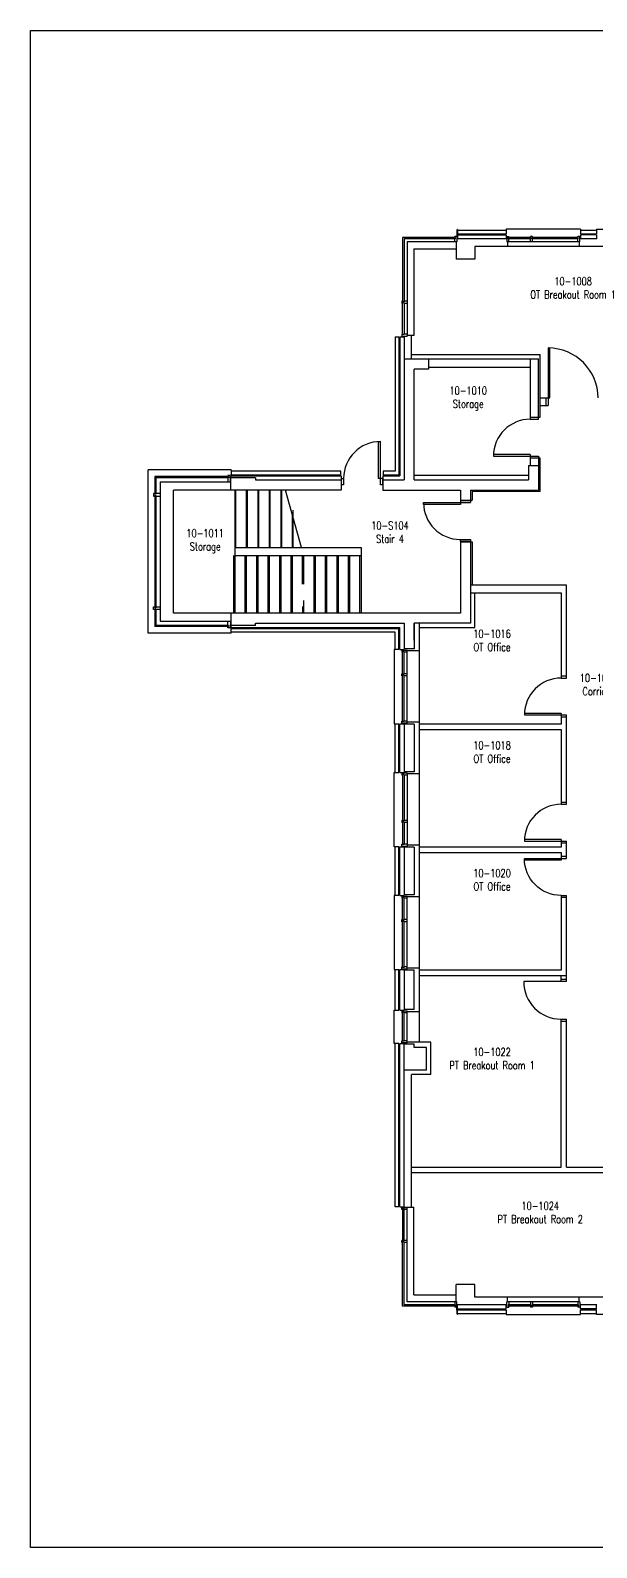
# Model space of a CAD drawing. Extents: x 11182 to 734459, y -1391328 to 152085.
# Drawn here: x 74267 to 88092, y -1105967 to -1068952 of the extents above; entities that cross this region are included whole.
import ezdxf
from ezdxf.enums import TextEntityAlignment as Align

# ---------------------------------------------------------------- set-up
doc = ezdxf.new("R2010")
doc.units = 0
doc.header["$LTSCALE"] = 500
doc.header["$MEASUREMENT"] = 0
doc.layers.add('0_Defpoints', color=106, linetype='CONTINUOUS', plot=False)
for name, color, linetype in [('0_room_data', 7, 'CONTINUOUS'), ('1_Wall_Exist', 251, 'CONTINUOUS'), ('3_Text', 7, 'CONTINUOUS')]:
    doc.layers.add(name, color=color, linetype=linetype)
doc.styles.add('1_200', font='simplex.shx', dxfattribs={"width": 0.75, "height": 460})

# ---------------------------------------------------------------- blocks, each defined once
blk = doc.blocks.new('room_data')
at = {"layer": '3_Text', "style": '1_200', "width": 0.75}
for tag, p in [('ROOMNUM', (0, 0)), ('ROOMUSE', (0, -575))]:
    blk.add_attdef(tag, text='', height=345, dxfattribs=at).set_placement(p, align=Align.MIDDLE_CENTER)

msp = doc.modelspace()

# ---------------------------------------------------------------- linework, layer by layer
at = {"layer": '0_Defpoints'}
msp.add_lwpolyline([(74267, -1068952), (131901, -1068952), (131901, -1105967), (74267, -1105967)], close=True, dxfattribs=at)
at = {"layer": '1_Wall_Exist'}
for p, q in [((84687, -1073807), (84682, -1073992)), ((84683, -1073993), (84688, -1073808)), ((84692, -1073807), (84687, -1073807)), ((84688, -1073808), (84691, -1073808)), ((84691, -1073808), (84691, -1073816)), ((84691, -1073816), (84692, -1073816)), ((84692, -1073816), (84692, -1073807)), ((85884, -1073801), (85884, -1073916)), ((87694, -1073801), (85884, -1073801)), ((87694, -1073801), (87694, -1073916)), ((88084, -1073801), (88084, -1073916)), ((88084, -1073801), (89894, -1073801)), ((84643, -1074004), (83352, -1074004)), ((83352, -1074004), (83352, -1075573)), ((84643, -1074041), (83389, -1074041)), ((83389, -1074041), (83389, -1075573)), ((84679, -1074114), (83462, -1074114)), ((83462, -1074114), (83462, -1076412)), ((84679, -1073985), (84629, -1073985)), ((84629, -1074004), (84629, -1073985)), ((84629, -1074114), (84629, -1074041)), ((84643, -1074041), (84643, -1074004)), ((84663, -1074116), (84663, -1074532)), ((84682, -1073992), (84667, -1073992)), ((84667, -1073992), (84667, -1073993)), ((84667, -1073993), (84683, -1073993)), ((84679, -1073985), (84679, -1074114)), ((85899, -1074041), (84679, -1074041)), ((84694, -1073826), (85884, -1073826)), ((84694, -1073826), (84694, -1073916)), ((84694, -1073916), (85884, -1073916)), ((84694, -1073941), (85884, -1073941)), ((84694, -1073941), (84694, -1074041)), ((85884, -1073941), (85884, -1074041)), ((85899, -1073985), (85899, -1074114)), ((85899, -1073985), (85949, -1073985)), ((87679, -1074114), (85899, -1074114)), ((85915, -1074114), (85915, -1074222)), ((86488, -1074004), (85935, -1074004)), ((85935, -1074041), (85935, -1074004)), ((86488, -1074041), (85935, -1074041)), ((85949, -1074004), (85949, -1073985)), ((85949, -1074114), (85949, -1074041)), ((86524, -1073985), (86474, -1073985)), ((86474, -1074004), (86474, -1073985)), ((86474, -1074114), (86474, -1074041)), ((86488, -1074041), (86488, -1074004)), ((87643, -1074004), (86513, -1074004)), ((86513, -1074041), (86513, -1074004)), ((87643, -1074041), (86513, -1074041)), ((86524, -1074004), (86524, -1073985)), ((86524, -1074114), (86524, -1074041)), ((87679, -1073985), (87629, -1073985)), ((87629, -1074004), (87629, -1073985)), ((87629, -1074114), (87629, -1074041)), ((87643, -1074041), (87643, -1074004)), ((87663, -1074114), (87663, -1074222)), ((87679, -1074114), (87679, -1073985)), ((88099, -1074041), (87679, -1074041)), ((87694, -1073826), (88084, -1073826)), ((87694, -1073916), (88084, -1073916)), ((88084, -1073941), (87694, -1073941)), ((87694, -1073941), (87694, -1074041)), ((88084, -1073941), (88084, -1074041)), ((83630, -1074282), (84663, -1074282)), ((83630, -1074282), (83630, -1076395)), ((85115, -1074532), (84663, -1074532)), ((85115, -1074222), (85115, -1074532)), ((90663, -1074222), (85115, -1074222)), ((83333, -1075562), (83333, -1075612)), ((83352, -1075562), (83333, -1075562)), ((83352, -1075612), (83333, -1075612)), ((83389, -1075573), (83352, -1075573)), ((83352, -1076373), (83352, -1075598)), ((83389, -1075598), (83352, -1075598)), ((83462, -1075562), (83389, -1075562)), ((83389, -1075598), (83389, -1076373)), ((83462, -1075612), (83389, -1075612)), ((83333, -1076362), (83333, -1076412)), ((83352, -1076362), (83333, -1076362)), ((83333, -1076412), (83462, -1076412)), ((83389, -1076373), (83352, -1076373)), ((83462, -1076362), (83389, -1076362)), ((83389, -1076411), (83389, -1079917)), ((83630, -1076395), (83462, -1076395)), ((83570, -1076967), (83570, -1076395)), ((83174, -1076426), (83264, -1076426)), ((83174, -1076426), (83174, -1079702)), ((83264, -1076426), (83264, -1079792)), ((83289, -1076426), (83289, -1079817)), ((83289, -1076427), (83389, -1076427)), ((86906, -1076701), (86906, -1078104)), ((86946, -1077920), (86946, -1076701)), ((83389, -1076967), (86674, -1076967)), ((83570, -1076859), (86712, -1076859)), ((83989, -1076967), (83989, -1077217)), ((86471, -1076967), (86471, -1078439)), ((86674, -1078439), (86674, -1076967)), ((86712, -1078389), (86712, -1076859)), ((83639, -1079917), (83639, -1077217)), ((83989, -1077217), (83639, -1077217)), ((83989, -1077170), (86471, -1077170)), ((86712, -1077920), (86946, -1077920)), ((86712, -1078104), (86906, -1078104)), ((86856, -1078104), (86856, -1077920)), ((86471, -1078389), (86712, -1078389)), ((86471, -1078439), (86674, -1078439)), ((82769, -1079883), (82769, -1078983)), ((82769, -1078983), (82814, -1078983)), ((82814, -1080043), (82814, -1078983)), ((86471, -1079299), (85571, -1079299)), ((85571, -1079299), (85571, -1079339)), ((85571, -1079339), (86674, -1079339)), ((86471, -1079299), (86471, -1079567)), ((86674, -1079339), (86674, -1080167)), ((77144, -1083657), (77144, -1079677)), ((79169, -1079677), (77144, -1079677)), ((79169, -1079677), (79169, -1079792)), ((81849, -1079702), (79169, -1079702)), ((81849, -1079792), (81849, -1079702)), ((83174, -1079702), (82879, -1079702)), ((82879, -1079702), (82879, -1079792)), ((86424, -1079567), (86424, -1079917)), ((86424, -1079567), (86674, -1079567)), ((86712, -1079389), (86471, -1079389)), ((86712, -1080205), (86712, -1079389)), ((77303, -1079835), (77303, -1080269)), ((79090, -1079835), (77303, -1079835)), ((77334, -1079867), (77334, -1080269)), ((79108, -1079867), (77334, -1079867)), ((77436, -1079968), (77436, -1083365)), ((77436, -1079968), (79129, -1079968)), ((79154, -1079808), (79090, -1079808)), ((79090, -1079808), (79090, -1079836)), ((79090, -1079836), (79108, -1079836)), ((79090, -1079867), (79090, -1079968)), ((79090, -1079968), (79154, -1079968)), ((79108, -1079836), (79108, -1079867)), ((79136, -1079867), (79136, -1079836)), ((79136, -1079836), (79154, -1079836)), ((79764, -1079867), (79136, -1079867)), ((79154, -1079836), (79154, -1079808)), ((79154, -1079968), (79154, -1079867)), ((79164, -1080167), (79164, -1079817)), ((79164, -1079817), (81854, -1079817)), ((79169, -1079792), (81849, -1079792)), ((79764, -1079867), (79764, -1079917)), ((79764, -1079917), (81854, -1079917)), ((81854, -1079817), (81854, -1080167)), ((81864, -1080043), (81864, -1079883)), ((81864, -1079883), (81914, -1079883)), ((81914, -1080043), (81864, -1080043)), ((81914, -1079883), (81914, -1080043)), ((82864, -1079883), (82769, -1079883)), ((82864, -1080043), (82814, -1080043)), ((82864, -1079883), (82864, -1080043)), ((82874, -1079817), (82874, -1080167)), ((82874, -1079817), (83289, -1079817)), ((82874, -1079917), (83389, -1079917)), ((82879, -1079792), (83264, -1079792)), ((86424, -1079809), (83639, -1079809)), ((83639, -1079917), (86424, -1079917)), ((77303, -1080252), (77275, -1080252)), ((77275, -1080252), (77275, -1080316)), ((77275, -1080316), (77303, -1080316)), ((77303, -1080269), (77303, -1080252)), ((77334, -1080269), (77303, -1080269)), ((77303, -1080297), (77303, -1083036)), ((77303, -1080297), (77334, -1080297)), ((77436, -1080252), (77334, -1080252)), ((77334, -1080252), (77334, -1080269)), ((77334, -1080297), (77334, -1083036)), ((77334, -1080297), (77334, -1080316)), ((77334, -1080316), (77436, -1080316)), ((77759, -1083167), (77759, -1080167)), ((81854, -1080167), (77759, -1080167)), ((79259, -1080167), (79259, -1083167)), ((79284, -1081567), (79284, -1080167)), ((79539, -1080167), (79539, -1081567)), ((79564, -1081567), (79564, -1080167)), ((79819, -1080167), (79819, -1081567)), ((79844, -1081567), (79844, -1080167)), ((80099, -1080167), (80099, -1081567)), ((80124, -1081567), (80124, -1080167)), ((80379, -1080167), (80379, -1081567)), ((80404, -1081567), (80404, -1080167)), ((80885, -1081567), (80498, -1080167)), ((82874, -1080167), (84764, -1080167)), ((83864, -1080517), (83864, -1080472)), ((83864, -1080472), (85014, -1080472)), ((84764, -1080167), (84764, -1080412)), ((84764, -1080412), (85052, -1080412)), ((84764, -1080422), (84764, -1080517)), ((84764, -1080422), (85014, -1080422)), ((85014, -1080167), (85014, -1080412)), ((85014, -1080167), (86674, -1080167)), ((85014, -1080422), (85014, -1080472)), ((86712, -1080205), (85052, -1080205)), ((85052, -1080205), (85052, -1080412)), ((80659, -1080750), (80659, -1081567)), ((80684, -1081567), (80684, -1080660)), ((84764, -1080517), (83864, -1080517)), ((79259, -1081567), (82339, -1081567)), ((82339, -1081567), (82339, -1083167)), ((84764, -1081422), (84764, -1081372)), ((84764, -1081372), (85014, -1081372)), ((85014, -1081422), (84764, -1081422)), ((84764, -1081432), (85052, -1081432)), ((84764, -1081432), (84764, -1083167)), ((85014, -1081372), (85014, -1081422)), ((85014, -1081432), (85014, -1083417)), ((85052, -1081432), (85052, -1082491)), ((79234, -1083167), (79234, -1081767)), ((79259, -1081767), (82339, -1081767)), ((79514, -1083167), (79514, -1081767)), ((79539, -1081767), (79539, -1083167)), ((79794, -1083167), (79794, -1081767)), ((79819, -1081767), (79819, -1083167)), ((80074, -1083167), (80074, -1081767)), ((80099, -1081767), (80099, -1083167)), ((80354, -1083167), (80354, -1081767)), ((80379, -1081767), (80379, -1083167)), ((80634, -1083167), (80634, -1081767)), ((80659, -1081767), (80659, -1083167)), ((80914, -1082465), (80914, -1081767)), ((80939, -1081767), (80939, -1082465)), ((81194, -1083167), (81194, -1081767)), ((81219, -1081767), (81219, -1083167)), ((81474, -1083167), (81474, -1081767)), ((81499, -1081767), (81499, -1083167)), ((81754, -1083167), (81754, -1081767)), ((81779, -1081767), (81779, -1083167)), ((82034, -1083167), (82034, -1081767)), ((82059, -1081767), (82059, -1083167)), ((82314, -1083167), (82314, -1081767)), ((87351, -1082491), (85014, -1082491)), ((85014, -1082675), (87226, -1082675)), ((85114, -1083517), (85114, -1082675)), ((87226, -1082675), (87226, -1084754)), ((87351, -1084754), (87351, -1082491)), ((77275, -1083082), (77275, -1083018)), ((77275, -1083018), (77303, -1083018)), ((77303, -1083036), (77334, -1083036)), ((77303, -1083064), (77303, -1083498)), ((77334, -1083064), (77303, -1083064)), ((77303, -1083064), (77303, -1083082)), ((77334, -1083036), (77334, -1083018)), ((77334, -1083018), (77436, -1083018)), ((77334, -1083064), (77334, -1083467)), ((77334, -1083082), (77334, -1083064)), ((80914, -1083009), (80914, -1083167)), ((80939, -1082865), (80939, -1083167)), ((77303, -1083082), (77275, -1083082)), ((77436, -1083082), (77334, -1083082)), ((77436, -1083365), (79154, -1083365)), ((84764, -1083167), (77759, -1083167)), ((79090, -1083467), (79090, -1083365)), ((79154, -1083365), (79154, -1083467)), ((79164, -1083167), (79164, -1083517)), ((79764, -1083467), (79764, -1083417)), ((79764, -1083417), (83389, -1083417)), ((83389, -1083417), (83389, -1084042)), ((83639, -1083827), (83639, -1083417)), ((83639, -1083417), (83639, -1084042)), ((85014, -1083417), (83639, -1083417)), ((83760, -1083417), (83760, -1093632)), ((79169, -1083657), (77144, -1083657)), ((79108, -1083498), (77303, -1083498)), ((79097, -1083467), (77334, -1083467)), ((79108, -1083467), (79090, -1083467)), ((79090, -1083526), (79090, -1083498)), ((79154, -1083526), (79090, -1083526)), ((79108, -1083498), (79108, -1083467)), ((79154, -1083467), (79136, -1083467)), ((79136, -1083467), (79136, -1083498)), ((79136, -1083498), (79154, -1083498)), ((79154, -1083498), (79154, -1083526)), ((79764, -1083467), (79164, -1083467)), ((79164, -1083517), (83289, -1083517)), ((79169, -1083657), (79169, -1083542)), ((79169, -1083542), (83264, -1083542)), ((83174, -1083632), (79169, -1083632)), ((83174, -1084057), (83174, -1083632)), ((83264, -1084057), (83264, -1083542)), ((83289, -1084057), (83289, -1083517)), ((83760, -1083517), (85114, -1083517)), ((83264, -1084057), (83149, -1084057)), ((83149, -1084057), (83149, -1085867)), ((83289, -1084057), (83389, -1084057)), ((83333, -1084072), (83462, -1084072)), ((83333, -1084072), (83333, -1084122)), ((83352, -1084122), (83333, -1084122)), ((83352, -1084660), (83352, -1084108)), ((83389, -1084108), (83352, -1084108)), ((83639, -1084042), (83389, -1084042)), ((83389, -1084660), (83389, -1084108)), ((83462, -1084122), (83389, -1084122)), ((83462, -1085852), (83462, -1084072)), ((83760, -1084092), (83462, -1084092)), ((83333, -1084697), (83333, -1084647)), ((83352, -1084647), (83333, -1084647)), ((83352, -1084697), (83333, -1084697)), ((83389, -1084660), (83352, -1084660)), ((83352, -1085815), (83352, -1084685)), ((83389, -1084685), (83352, -1084685)), ((83462, -1084647), (83389, -1084647)), ((83389, -1085815), (83389, -1084685)), ((83462, -1084697), (83389, -1084697)), ((87351, -1084704), (87226, -1084704)), ((87226, -1084754), (87351, -1084754)), ((87226, -1085614), (86326, -1085614)), ((86326, -1085614), (86326, -1085654)), ((86326, -1085654), (87351, -1085654)), ((87226, -1085614), (87226, -1085882)), ((87351, -1087832), (87351, -1085654)), ((83149, -1085867), (83264, -1085867)), ((83174, -1087057), (83174, -1085867)), ((83264, -1087057), (83264, -1085867)), ((83289, -1085867), (83389, -1085867)), ((83289, -1087057), (83289, -1085867)), ((83333, -1085852), (83333, -1085802)), ((83352, -1085802), (83333, -1085802)), ((83462, -1085852), (83333, -1085852)), ((83389, -1085815), (83352, -1085815)), ((83462, -1085802), (83389, -1085802)), ((83639, -1085882), (83389, -1085882)), ((83389, -1085882), (83389, -1087042)), ((83760, -1085832), (83462, -1085832)), ((83639, -1085882), (83639, -1087042)), ((83760, -1085882), (83760, -1086007)), ((87226, -1085882), (83760, -1085882)), ((83760, -1086007), (87226, -1086007)), ((87351, -1085704), (87226, -1085704)), ((87226, -1086007), (87226, -1087832)), ((83149, -1088867), (83149, -1087057)), ((83149, -1087057), (83264, -1087057)), ((83289, -1087057), (83389, -1087057)), ((83333, -1087072), (83333, -1087122)), ((83462, -1087072), (83333, -1087072)), ((83352, -1087122), (83333, -1087122)), ((83352, -1087108), (83352, -1088238)), ((83389, -1087108), (83352, -1087108)), ((83639, -1087042), (83389, -1087042)), ((83389, -1087108), (83389, -1088238)), ((83462, -1087122), (83389, -1087122)), ((83462, -1087072), (83462, -1088852)), ((83760, -1087092), (83462, -1087092)), ((87226, -1087782), (87351, -1087782)), ((87226, -1087832), (87351, -1087832)), ((83333, -1088227), (83333, -1088277)), ((83352, -1088227), (83333, -1088227)), ((83389, -1088238), (83352, -1088238)), ((83462, -1088227), (83389, -1088227)), ((83352, -1088277), (83333, -1088277)), ((83352, -1088263), (83352, -1088815)), ((83389, -1088263), (83352, -1088263)), ((83389, -1088263), (83389, -1088815)), ((83462, -1088277), (83389, -1088277)), ((83264, -1088867), (83149, -1088867)), ((83174, -1090057), (83174, -1088867)), ((83264, -1090057), (83264, -1088867)), ((83289, -1088867), (83389, -1088867)), ((83289, -1090057), (83289, -1088867)), ((83333, -1088852), (83333, -1088802)), ((83352, -1088802), (83333, -1088802)), ((83333, -1088852), (83462, -1088852)), ((83389, -1088815), (83352, -1088815)), ((83462, -1088802), (83389, -1088802)), ((83639, -1088882), (83389, -1088882)), ((83389, -1088882), (83389, -1090042)), ((83760, -1088832), (83462, -1088832)), ((83639, -1088882), (83639, -1090042)), ((87226, -1088882), (83760, -1088882)), ((87226, -1088692), (86326, -1088692)), ((86326, -1088692), (86326, -1088732)), ((86326, -1088732), (87351, -1088732)), ((87226, -1088692), (87226, -1088882)), ((87351, -1088782), (87226, -1088782)), ((87351, -1089157), (87351, -1088732)), ((83760, -1089007), (87226, -1089007)), ((86326, -1089197), (86326, -1089157)), ((86326, -1089157), (87351, -1089157)), ((87226, -1089197), (86326, -1089197)), ((87226, -1089007), (87226, -1089197)), ((87351, -1089107), (87226, -1089107)), ((83264, -1090057), (83149, -1090057)), ((83149, -1090057), (83149, -1091867)), ((83289, -1090057), (83389, -1090057)), ((83333, -1090072), (83462, -1090072)), ((83333, -1090072), (83333, -1090122)), ((83352, -1090660), (83352, -1090108)), ((83389, -1090108), (83352, -1090108)), ((83639, -1090042), (83389, -1090042)), ((83389, -1090660), (83389, -1090108)), ((83462, -1091852), (83462, -1090072)), ((83760, -1090092), (83462, -1090092)), ((87226, -1090057), (87226, -1091882)), ((87226, -1090057), (87351, -1090057)), ((87351, -1090107), (87226, -1090107)), ((87351, -1092159), (87351, -1090057)), ((83352, -1090122), (83333, -1090122)), ((83462, -1090122), (83389, -1090122)), ((83333, -1090697), (83333, -1090647)), ((83352, -1090647), (83333, -1090647)), ((83352, -1090697), (83333, -1090697)), ((83389, -1090660), (83352, -1090660)), ((83352, -1091815), (83352, -1090685)), ((83389, -1090685), (83352, -1090685)), ((83462, -1090647), (83389, -1090647)), ((83389, -1091815), (83389, -1090685)), ((83462, -1090697), (83389, -1090697)), ((83149, -1091867), (83264, -1091867)), ((83174, -1092857), (83174, -1091867)), ((83264, -1092857), (83264, -1091867)), ((83289, -1092857), (83289, -1091867)), ((83289, -1091867), (83389, -1091867)), ((83333, -1091852), (83333, -1091802)), ((83352, -1091802), (83333, -1091802)), ((83462, -1091852), (83333, -1091852)), ((83389, -1091815), (83352, -1091815)), ((83462, -1091802), (83389, -1091802)), ((83639, -1091882), (83389, -1091882)), ((83389, -1091882), (83389, -1092842)), ((83760, -1091832), (83462, -1091832)), ((83639, -1092842), (83639, -1091882)), ((87226, -1091882), (83760, -1091882)), ((83760, -1092007), (87351, -1092007)), ((87351, -1092159), (86310, -1092159)), ((87224, -1092159), (87224, -1092007)), ((87351, -1092108), (87224, -1092108)), ((83149, -1093667), (83149, -1092857)), ((83149, -1092857), (83264, -1092857)), ((83289, -1092857), (83389, -1092857)), ((83333, -1092872), (83462, -1092872)), ((83333, -1092872), (83333, -1092922)), ((83352, -1092922), (83333, -1092922)), ((83352, -1093615), (83352, -1092908)), ((83389, -1092908), (83352, -1092908)), ((83639, -1092842), (83389, -1092842)), ((83389, -1093615), (83389, -1092908)), ((83462, -1092922), (83389, -1092922)), ((83462, -1093652), (83462, -1092872)), ((83760, -1092892), (83462, -1092892)), ((87224, -1096686), (87224, -1093074)), ((87224, -1093074), (87351, -1093074)), ((87224, -1093124), (87351, -1093124)), ((87351, -1096686), (87351, -1093074)), ((83264, -1093667), (83149, -1093667)), ((83174, -1097657), (83174, -1093667)), ((83264, -1097657), (83264, -1093667)), ((83289, -1097657), (83289, -1093667)), ((83289, -1093667), (83389, -1093667)), ((83333, -1093652), (83333, -1093602)), ((83352, -1093602), (83333, -1093602)), ((83462, -1093652), (83333, -1093652)), ((83389, -1093615), (83352, -1093615)), ((83462, -1093602), (83389, -1093602)), ((83389, -1097662), (83389, -1093682)), ((83639, -1093682), (83389, -1093682)), ((84047, -1093632), (83462, -1093632)), ((83639, -1093767), (83639, -1093682)), ((83939, -1093767), (83639, -1093767)), ((83939, -1094317), (83939, -1093767)), ((84047, -1094425), (84047, -1093632)), ((83939, -1094317), (83389, -1094317)), ((83570, -1097662), (83570, -1094425)), ((84047, -1094425), (83570, -1094425)), ((83570, -1096686), (87224, -1096686)), ((87351, -1096686), (88946, -1096686)), ((83570, -1096812), (88946, -1096812)), ((83264, -1097657), (83174, -1097657)), ((83289, -1097657), (83389, -1097657)), ((83333, -1097722), (83333, -1097672)), ((83333, -1097672), (83462, -1097672)), ((83352, -1097722), (83333, -1097722)), ((83389, -1097710), (83352, -1097710)), ((83352, -1097710), (83352, -1098485)), ((83389, -1097662), (83630, -1097662)), ((83389, -1098485), (83389, -1097710)), ((83462, -1097722), (83389, -1097722)), ((83462, -1099969), (83462, -1097672)), ((83630, -1099801), (83630, -1097662)), ((83333, -1098522), (83333, -1098472)), ((83352, -1098472), (83333, -1098472)), ((83352, -1098522), (83333, -1098522)), ((83389, -1098485), (83352, -1098485)), ((83352, -1100079), (83352, -1098510)), ((83389, -1098510), (83352, -1098510)), ((83462, -1098472), (83389, -1098472)), ((83389, -1100042), (83389, -1098510)), ((83462, -1098522), (83389, -1098522)), ((85115, -1099550), (84663, -1099550)), ((84663, -1099969), (84663, -1099551)), ((85115, -1099860), (85115, -1099550)), ((84643, -1100079), (83352, -1100079)), ((84643, -1100042), (83389, -1100042)), ((84679, -1099969), (83462, -1099969)), ((83630, -1099801), (84663, -1099801)), ((84629, -1099969), (84629, -1100042)), ((84629, -1100079), (84629, -1100098)), ((84679, -1100098), (84629, -1100098)), ((84643, -1100042), (84643, -1100079)), ((84667, -1100091), (84667, -1100090)), ((84667, -1100090), (84683, -1100090)), ((84682, -1100091), (84667, -1100091)), ((84679, -1100098), (84679, -1099969)), ((85899, -1100041), (84679, -1100041)), ((84687, -1100275), (84682, -1100091)), ((84683, -1100090), (84688, -1100274)), ((84694, -1100142), (84694, -1100042)), ((90663, -1099860), (85115, -1099860)), ((85884, -1100141), (85884, -1100041)), ((87679, -1099968), (85899, -1099968)), ((85899, -1100097), (85899, -1099968)), ((85899, -1100097), (85949, -1100097)), ((85915, -1099968), (85915, -1099860)), ((86488, -1100041), (85935, -1100041)), ((85935, -1100041), (85935, -1100078)), ((86488, -1100078), (85935, -1100078)), ((85949, -1099968), (85949, -1100041)), ((85949, -1100078), (85949, -1100097)), ((86474, -1099968), (86474, -1100041)), ((86474, -1100078), (86474, -1100097)), ((86524, -1100097), (86474, -1100097)), ((86488, -1100041), (86488, -1100078)), ((87643, -1100041), (86513, -1100041)), ((86513, -1100041), (86513, -1100078)), ((87643, -1100078), (86513, -1100078)), ((86524, -1099968), (86524, -1100041)), ((86524, -1100078), (86524, -1100097)), ((87629, -1099968), (87629, -1100041)), ((87629, -1100078), (87629, -1100097)), ((87679, -1100097), (87629, -1100097)), ((87643, -1100041), (87643, -1100078)), ((87663, -1099968), (87663, -1099860)), ((87679, -1099968), (87679, -1100097)), ((88099, -1100041), (87679, -1100041)), ((87694, -1100141), (87694, -1100041)), ((88084, -1100141), (88084, -1100041)), ((84692, -1100275), (84687, -1100275)), ((84688, -1100274), (84691, -1100274)), ((84691, -1100274), (84691, -1100266)), ((84691, -1100266), (84692, -1100266)), ((84692, -1100266), (84692, -1100275)), ((84694, -1100141), (85884, -1100141)), ((84694, -1100166), (85884, -1100166)), ((84694, -1100257), (84694, -1100167)), ((84694, -1100256), (85884, -1100256)), ((85884, -1100166), (85884, -1100281)), ((85884, -1100281), (87694, -1100281)), ((88084, -1100141), (87694, -1100141)), ((87694, -1100166), (88084, -1100166)), ((87694, -1100281), (87694, -1100166)), ((87694, -1100256), (88084, -1100256)), ((88084, -1100281), (88084, -1100166)), ((89894, -1100281), (88084, -1100281))]:
    msp.add_line(p, q, dxfattribs=at)
for centre, radius, start, end in [((86906, -1077920), 1219, 0, 90), ((86471, -1079339), 900, 90, 180), ((82814, -1079883), 900, 90, 180), ((84764, -1080472), 900, 180, 270), ((87226, -1085654), 900, 90, 180), ((87226, -1088732), 900, 90, 180), ((87224, -1092159), 914, 180, 270)]:
    msp.add_arc(centre, radius, start, end, dxfattribs=at)
at = {"layer": '1_Wall_Exist', "extrusion": (0, 0, -1)}
msp.add_arc((-87226, -1089157), 900, 270, 0, dxfattribs=at)

# ---------------------------------------------------------------- block references
at = {"layer": '0_room_data', "xscale": 0.5657139806978375, "yscale": 0.5657139806978375, "zscale": 0.5657139806978375}
for p, values in [((87517, -1075073), {'ROOMNUM': '10-1008', 'ROOMUSE': 'OT Breakout Room 1'}), ((84956, -1077740), {'ROOMNUM': '10-1010', 'ROOMUSE': 'Storage'}), ((78535, -1081218), {'ROOMNUM': '10-1011', 'ROOMUSE': 'Storage'}), ((83046, -1081034), {'ROOMNUM': '10-S104', 'ROOMUSE': 'Stair 4'}), ((85537, -1083672), {'ROOMNUM': '10-1016', 'ROOMUSE': 'OT Office'}), ((88138, -1084751), {'ROOMNUM': '10-1013', 'ROOMUSE': 'Corridor'}), ((85537, -1086395), {'ROOMNUM': '10-1018', 'ROOMUSE': 'OT Office'}), ((85537, -1089513), {'ROOMNUM': '10-1020', 'ROOMUSE': 'OT Office'}), ((85537, -1093875), {'ROOMNUM': '10-1022', 'ROOMUSE': 'PT Breakout Room 1'}), ((86714, -1097628), {'ROOMNUM': '10-1024', 'ROOMUSE': 'PT Breakout Room 2'})]:
    msp.add_blockref('room_data', p, dxfattribs=at).add_auto_attribs(values)

doc.saveas('drawing.dxf')
